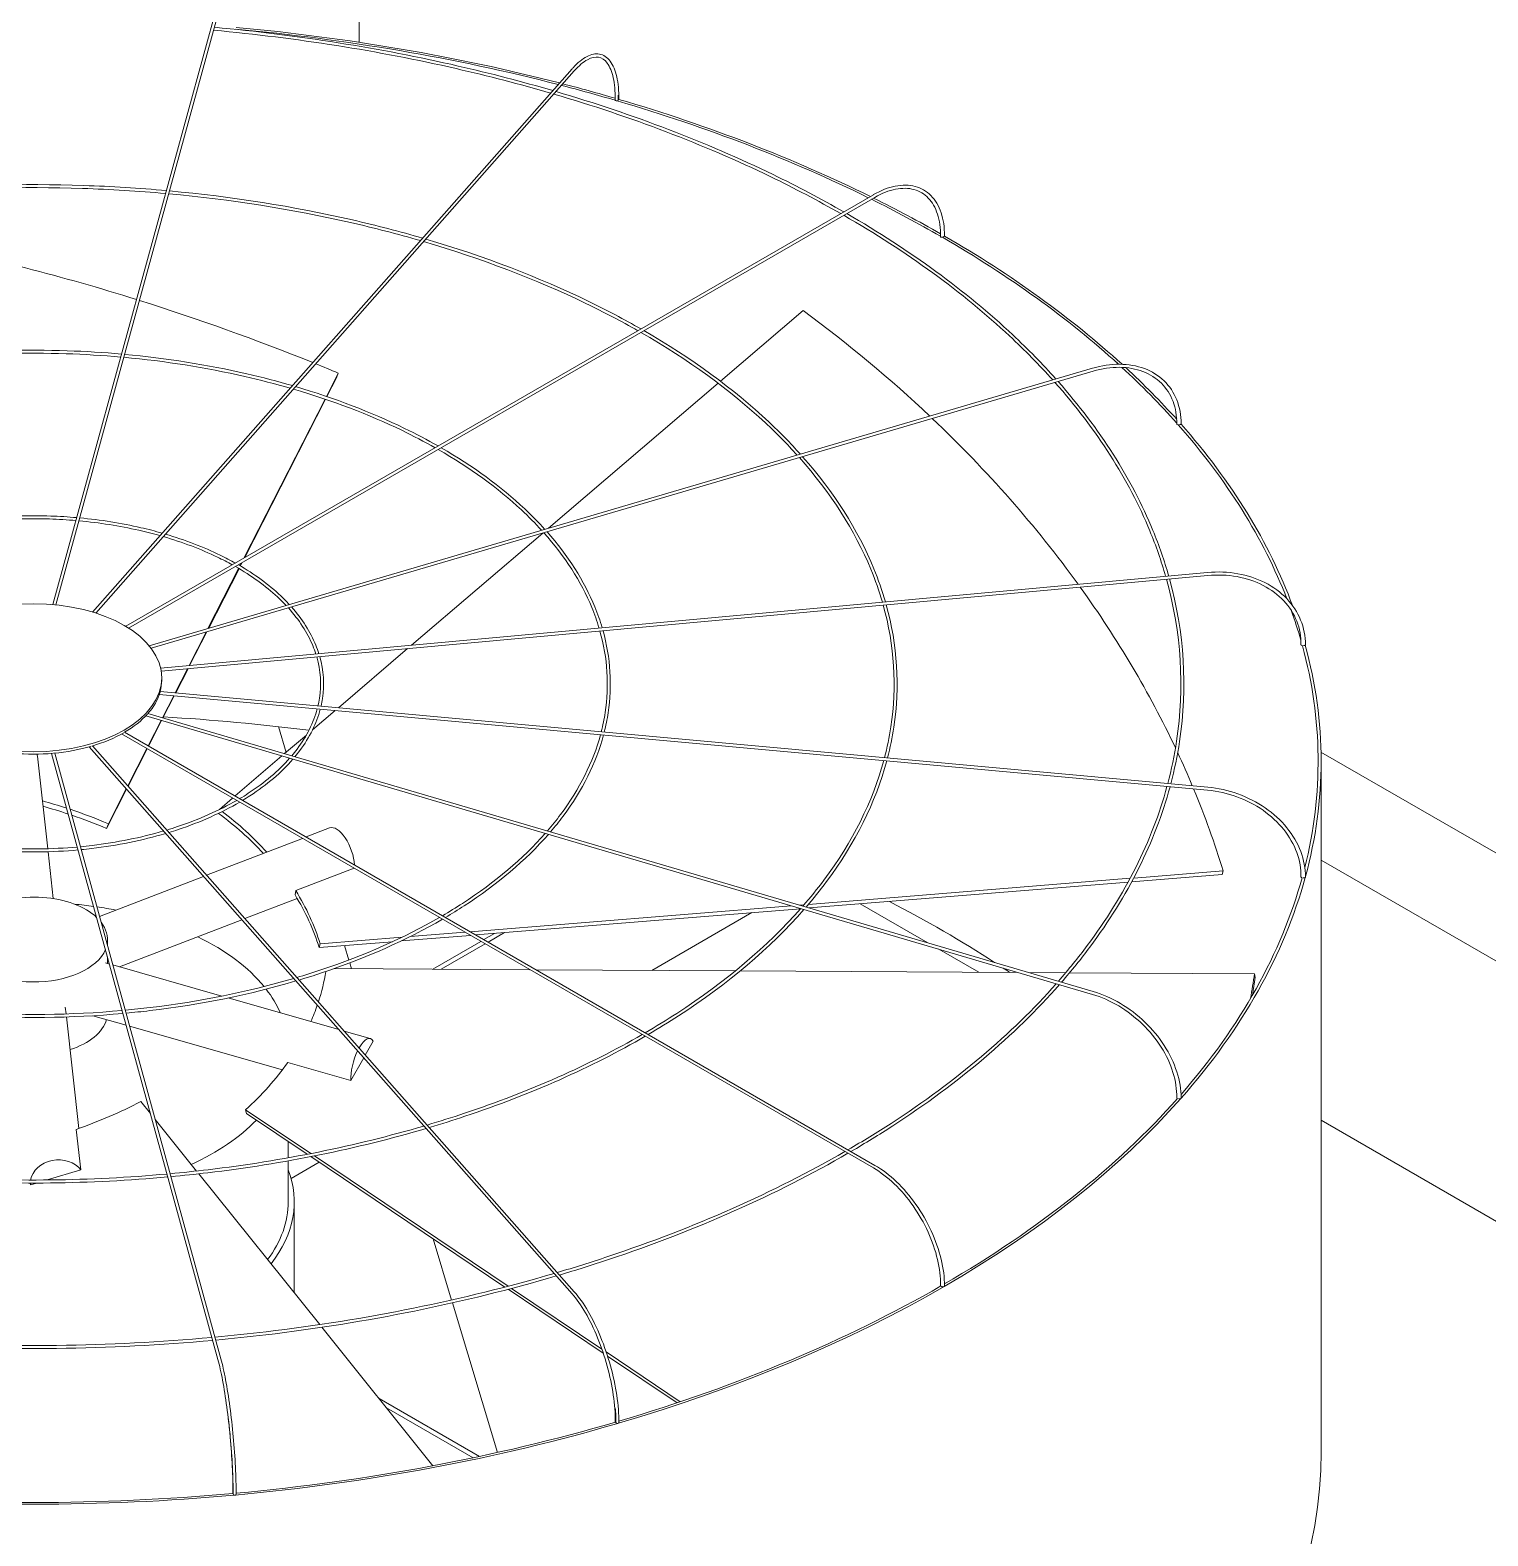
# Model space of a CAD drawing. Header units: millimetres. Extents: x -312439 to 477422, y -331570 to 212570.
# Drawn here: x 397586.8 to 397883.8, y 107644.1 to 107950.9 of the extents above; entities that cross this region are included whole.
import ezdxf

# ---------------------------------------------------------------- set-up
doc = ezdxf.new("R2010")
doc.units = ezdxf.units.MM

msp = doc.modelspace()

# ---------------------------------------------------------------- linework, layer by layer
at = {"color": 0, "linetype": 'Continuous', "lineweight": 0, "extrusion": (0, 0.816497, 0.57735)}
for p, q in [((397653.8, 108094.941), (397653.8, 107948.452)), ((397625.038, 107956.445), (397591.416, 107833.887)), ((397625.628, 107956.283), (397592.035, 107833.828)), ((397599.495, 107832.361), (397697.177, 107943.046)), ((397600.136, 107832.162), (397697.636, 107942.641)), ((397606.246, 107829.451), (397758.563, 107917.391)), ((397606.837, 107829.085), (397758.869, 107916.861)), ((397744.273, 107893.788), (397727.414, 107879.384)), ((397803.174, 107882.023), (397611.007, 107825.492)), ((397611.416, 107824.974), (397803.346, 107881.435)), ((397647.125, 107876.308), (397649.543, 107881.048)), ((397649.172, 107880.081), (397649.543, 107881.048)), ((397649.172, 107880.081), (397647.229, 107876.272)), ((397726.938, 107878.977), (397692.343, 107849.419)), ((397630.308, 107843.343), (397646.843, 107875.756)), ((397646.948, 107875.721), (397630.482, 107843.444)), ((397691.203, 107848.445), (397664.454, 107825.59)), ((397623.002, 107829.021), (397629.242, 107841.253)), ((397629.337, 107841.198), (397623.146, 107829.063)), ((397629.521, 107841.8), (397629.797, 107842.341)), ((397629.971, 107842.441), (397629.615, 107841.744)), ((397826.65, 107840.422), (397613.351, 107820.917)), ((397613.466, 107820.313), (397826.706, 107839.812)), ((397619.138, 107821.446), (397622.619, 107828.269)), ((397622.763, 107828.312), (397619.267, 107821.458)), ((397663.648, 107824.901), (397649.563, 107812.867)), ((397616.313, 107815.908), (397618.809, 107820.801)), ((397618.938, 107820.813), (397616.43, 107815.897)), ((397826.706, 107796.669), (397613.265, 107816.187)), ((397613.568, 107818.479), (397613.568, 107818.979)), ((397613.084, 107815.588), (397826.65, 107796.059)), ((397613.722, 107810.829), (397616.013, 107815.32)), ((397616.13, 107815.31), (397613.828, 107810.797)), ((397803.174, 107754.458), (397610.317, 107811.192)), ((397610.777, 107811.695), (397803.346, 107755.046)), ((397610.802, 107805.107), (397613.438, 107810.274)), ((397613.545, 107810.242), (397610.897, 107805.052)), ((397648.913, 107812.312), (397644.306, 107808.376)), ((397758.563, 107719.09), (397605.396, 107807.521)), ((397758.869, 107719.62), (397606.015, 107807.87)), ((397637.339, 107809.009), (397638.92, 107803.774)), ((397643.044, 107807.298), (397638.608, 107803.508)), ((397598.809, 107804.897), (397697.177, 107693.435)), ((397697.636, 107693.84), (397599.46, 107805.085)), ((397606.641, 107796.948), (397610.524, 107804.56)), ((397610.619, 107804.506), (397606.719, 107796.86)), ((397588.255, 107802.964), (397590.349, 107784.131)), ((397625.038, 107680.036), (397591.155, 107803.548)), ((397625.628, 107680.198), (397591.774, 107803.603)), ((397638.052, 107803.033), (397628.512, 107794.882)), ((397849.775, 107661.228), (397849.775, 107801.968)), ((397606.419, 107796.274), (397602.337, 107788.271)), ((397602.707, 107789.238), (397606.341, 107796.362)), ((397625.3, 107792.097), (397625.314, 107792.149)), ((397628.018, 107794.46), (397625.314, 107792.149)), ((397602.337, 107788.271), (397602.707, 107789.238)), ((397642.246, 107786.246), (397622.716, 107778.734)), ((397647.775, 107788.372), (397642.981, 107786.529)), ((397590.417, 107783.521), (397591.478, 107773.975)), ((397640.88, 107775.597), (397652.769, 107780.17)), ((397811.602, 107778.164), (397829.793, 107779.636)), ((397829.588, 107778.861), (397829.793, 107779.636)), ((397622.106, 107778.499), (397600.899, 107770.342)), ((397745.317, 107772.803), (397810.878, 107778.106)), ((397810.45, 107777.313), (397745.508, 107772.06)), ((397829.588, 107778.861), (397811.179, 107777.372)), ((397641.178, 107773.99), (397630.52, 107769.891)), ((397676.407, 107767.23), (397741.785, 107772.517)), ((397743.739, 107771.917), (397677.559, 107766.565)), ((397733.779, 107771.112), (397713.398, 107759.345)), ((397743.487, 107772.655), (397744.451, 107772.733)), ((397769.646, 107764.96), (397755.892, 107772.9)), ((397629.91, 107769.656), (397604.961, 107760.059)), ((397664.215, 107766.243), (397675.333, 107767.143)), ((397680.078, 107765.11), (397683.417, 107767.038)), ((397602.526, 107765.632), (397602.526, 107764.413)), ((397660.617, 107765.194), (397645.63, 107763.982)), ((397645.63, 107763.982), (397645.836, 107764.757)), ((397645.836, 107764.757), (397662.551, 107766.109)), ((397650.813, 107764.401), (397651.703, 107761.455)), ((397676.485, 107766.478), (397662.354, 107765.335)), ((397678.599, 107765.257), (397668.789, 107759.593)), ((397670.505, 107759.583), (397679.465, 107764.757)), ((397681.403, 107766.875), (397679.212, 107765.61)), ((397602.925, 107760.641), (397602.135, 107760.866)), ((397602.526, 107762.098), (397602.526, 107760.755)), ((397651.881, 107760.867), (397652.238, 107759.685)), ((397780.013, 107758.974), (397771.9, 107763.658)), ((397625.833, 107754.096), (397603.614, 107760.444)), ((397688.601, 107759.483), (397648.704, 107759.704)), ((397730.46, 107759.25), (397689.838, 107759.476)), ((397787.973, 107758.93), (397731.421, 107759.244)), ((397797.745, 107758.876), (397790.185, 107758.918)), ((397836.206, 107758.662), (397798.541, 107758.871)), ((397836.371, 107757.901), (397836.206, 107758.662)), ((397594.092, 107750.467), (397593.936, 107751.871)), ((397649.645, 107747.294), (397627.11, 107753.732)), ((397596.688, 107727.122), (397594.16, 107749.856)), ((397606.348, 107748.165), (397599.552, 107750.107)), ((397638.158, 107739.078), (397607.037, 107747.969)), ((397656.066, 107745.459), (397650.738, 107746.982)), ((397656.661, 107744.897), (397655.058, 107742.087)), ((397652.105, 107736.914), (397639.254, 107740.585)), ((397654.737, 107741.525), (397652.105, 107736.914)), ((397611.285, 107730.166), (397609.329, 107732.606)), ((397630.843, 107730.191), (397630.678, 107730.952)), ((397630.678, 107730.952), (397643.962, 107722.025)), ((397643.212, 107721.879), (397630.843, 107730.191)), ((397620.675, 107718.459), (397612.251, 107728.963)), ((397597.095, 107718.678), (397596.176, 107726.939)), ((397639.35, 107721.16), (397639.35, 107724.474)), ((397683.485, 107694.815), (397643.932, 107721.395)), ((397644.68, 107721.543), (397684.182, 107694.997)), ((397590.231, 107716.638), (397597.095, 107718.678)), ((397639.35, 107712.189), (397639.35, 107720.538)), ((397645.658, 107720.235), (397639.935, 107716.931)), ((397586.8, 107716.014), (397586.842, 107715.631)), ((397586.842, 107715.631), (397588.13, 107716.014)), ((397645.768, 107687.171), (397621.128, 107717.894)), ((397640.575, 107693.646), (397640.575, 107712.189)), ((397668.865, 107704.64), (397672.628, 107692.18)), ((397703.53, 107681.345), (397684.163, 107694.359)), ((397684.859, 107694.542), (397703.241, 107682.189)), ((397672.806, 107691.592), (397682.012, 107661.115)), ((397668.84, 107658.402), (397646.211, 107686.618)), ((397704.129, 107681.592), (397719.221, 107671.451)), ((397718.575, 107671.234), (397704.403, 107680.758)), ((397678.288, 107660.302), (397657.856, 107672.098)), ((397659.35, 107670.236), (397677.021, 107660.033))]:
    msp.add_line(p, q, dxfattribs=at)
at = {"color": 3, "linetype": 'Continuous', "lineweight": 0, "extrusion": (0, 0.816497, 0.57735)}
for p, q in [((398095.69, 107661.85), (397849.755, 107803.841)), ((397849.775, 107781.826), (398051.288, 107665.483)), ((397978.585, 107654.451), (397849.775, 107728.82))]:
    msp.add_line(p, q, dxfattribs=at)
at = {"color": 0, "linetype": 'Continuous', "lineweight": 0}
for centre, major_axis, ratio, start_param, end_param in [((397587.55, 107801.968), (-261.613, 0), 0.5773503, 4.2918428, 4.5551023), ((397587.55, 107801.968), (-262.225, 0), 0.5773503, 4.2917243, 4.5546375), ((397587.55, 107801.968), (-261.613, 0), 0.5773503, 4.242585, 4.2890574), ((397587.55, 107801.968), (-262.225, 0), 0.5773503, 4.2438111, 4.2889455), ((397706.281, 107936.689), (0.306, -0.003), 0.5659728, 3.1415927, 4.2460434), ((397706.281, 107936.689), (0.306, -0.003), 0.5659728, 4.2460434, 5.8168397), ((397587.55, 107801.968), (-261.613, 0), 0.5773503, 4.0051997, 4.2408431), ((397706.42, 107936.846), (0.306, 0), 0.5773503, 5.290332, 6.2831853), ((397587.55, 107801.968), (-262.225, 0), 0.5773503, 4.0050166, 4.2406095), ((397587.55, 107801.968), (-261.613, 0), 0.5773503, 3.9286416, 4.0018792), ((397587.55, 107801.968), (-262.225, 0), 0.5773503, 3.9309746, 4.001704), ((397772.538, 107908.896), (0.306, -0.004), 0.5683066, 3.1415927, 3.9346429), ((397772.538, 107908.896), (0.306, -0.004), 0.5683066, 3.9346429, 5.5054392), ((397587.55, 107801.968), (-261.613, 0), 0.5773503, 3.7066773, 3.9265771), ((397772.755, 107909.021), (-0.306, 0), 0.5773503, 1.8326303, 3.1415927), ((397587.55, 107801.968), (-262.225, 0), 0.5773503, 3.705131, 3.9265633), ((397587.92, 107760.251), (-236.033, 90.421), 0.5343599, 4.8289255, 5.0170065), ((397587.92, 107760.251), (-236.033, 90.421), 0.5343599, 4.6778989, 4.8264893), ((397587.756, 107760.059), (244.29, -64.884), 0.7560981, 0.9482496, 1.0897919), ((397587.92, 107760.251), (-236.033, 90.421), 0.5343599, 4.655659, 4.6753292), ((397587.55, 107801.968), (-261.613, 0), 0.5773503, 3.6151503, 3.7017035), ((397587.55, 107801.968), (-262.225, 0), 0.5773503, 3.6198551, 3.6998544), ((397587.756, 107760.059), (244.29, -64.884), 0.7560981, 0.7473423, 0.9452164), ((397820.677, 107870.642), (-0.306, 0.005), 0.5715189, 0, 0.4809344), ((397820.677, 107870.642), (-0.306, 0.005), 0.5715189, 0.4809344, 2.0517307), ((397587.55, 107801.968), (-261.613, 0), 0.5773503, 3.3623861, 3.6122993), ((397820.95, 107870.722), (-0.306, 0), 0.5773503, 1.5184711, 3.1415927), ((397587.55, 107801.968), (-262.225, 0), 0.5773503, 3.3525846, 3.6125039), ((397587.756, 107760.059), (244.29, -64.884), 0.7560981, 0.5676523, 0.7441319), ((397587.55, 107801.968), (-261.613, 0), 0.5773503, 3.3053341, 3.3466211), ((397845.985, 107825.672), (-0.306, 0.006), 0.5752952, 0, 0.1678974), ((397845.985, 107825.672), (-0.306, 0.006), 0.5752952, 0.1678974, 1.7386937), ((397587.55, 107801.968), (-261.613, 0), 0.5773503, 2.9976529, 3.2980059), ((397846.287, 107825.7), (-0.306, 0), 0.5773503, 1.2043118, 3.1415927), ((397587.55, 107801.968), (-262.225, 0), 0.5773503, 2.9856485, 3.2984345), ((397587.442, 107818.479), (-26.126, 0), 0.5773503, 2.9880814, 3.1415927), ((397587.442, 107818.479), (-26.126, 0), 0.5773503, 2.6739221, 2.9809447), ((397587.442, 107818.479), (-26.126, 0), 0.5773503, 2.3597628, 2.6667854), ((397587.55, 107660.728), (-261.613, 0), 0.5773503, 4.4965959, 4.611374), ((397587.442, 107818.479), (-26.126, 0), 0.5773503, 2.0456036, 2.3526262), ((397587.442, 107818.479), (-26.126, 0), 0.5773503, 1.7314443, 2.0384669), ((397587.442, 107818.479), (-26.126, 0), 0.5773503, 1.417285, 1.7243076), ((397582.761, 107802.354), (-5.494, -0.611), 0.8148193, 3.1415927, 3.239858), ((397587.756, 107760.059), (244.29, -64.884), 0.7560981, 0.5274276, 0.562586), ((397587.756, 107760.059), (244.29, -64.884), 0.7560981, 0.4379774, 0.5241031), ((397587.92, 107760.251), (56.639, -21.698), 0.5343599, 1.6636456, 1.7494756), ((397587.55, 107759.284), (-56.639, 21.698), 0.5343599, 4.7930664, 4.8825345), ((397587.92, 107760.251), (56.639, -21.698), 0.5343599, 1.5140664, 1.6514841), ((397587.756, 107760.059), (58.621, -15.57), 0.7560981, 1.0889957, 1.0897919), ((397587.756, 107760.059), (58.621, -15.57), 0.7560981, 0.8588781, 1.0770864), ((397587.55, 107759.284), (-56.639, 21.698), 0.5343599, 4.655659, 4.78086), ((397587.55, 107759.284), (58.621, -15.57), 0.7560981, 0.8715668, 1.0888975), ((397649.759, 107783.213), (-1.984, 5.159), 0.4527097, 4.0715694, 6.2831853), ((397587.55, 107801.968), (-261.613, 0), 0.5773503, 2.6753447, 2.9836943), ((397587.55, 107801.968), (-262.225, 0), 0.5773503, 2.6707914, 2.9843582), ((397845.985, 107778.388), (-0.306, 0.006), 0.5792658, 0, 1.4246091), ((397846.287, 107778.361), (-0.306, 0), 0.5773503, 0.8901525, 3.1415927), ((397587.55, 107765.632), (-14.976, 0), 0.5773503, 3.6916997, 5.4977871), ((397587.55, 107759.284), (58.621, -15.57), 0.7560981, 0.4379774, 0.6726233), ((397587.756, 107760.059), (58.621, -15.57), 0.7560981, 0.4379774, 0.6748983), ((397587.55, 107660.728), (-261.613, 0), 0.5773503, 3.867145, 3.9833748), ((397587.55, 107743.32), (-51.8, 0), 0.5773503, 4.4755897, 4.5522282), ((397587.55, 107743.32), (-51.8, 0), 0.5773503, 4.3841689, 4.46244), ((397587.55, 107765.632), (-14.976, 0), 0.5773503, 3.0357663, 3.5615783), ((397587.55, 107765.632), (-14.976, 0), 0.5773503, 0.1968015, 2.9056449), ((397587.55, 107743.32), (-51.8, 0), 0.5773503, 3.5810046, 4.0125195), ((397587.385, 107760.045), (59.282, 12.821), 0.7719474, 5.8595474, 5.99043), ((397587.55, 107660.728), (-261.613, 0), 0.5773503, 3.8494737, 3.8569689), ((397587.385, 107760.045), (247.048, 53.431), 0.7719474, 5.9775334, 6.0030301), ((397587.55, 107759.284), (247.048, 53.431), 0.7719474, 5.9850347, 6.0030301), ((397587.55, 107743.32), (-51.8, 0), 0.5773503, 3.3906549, 3.5616615), ((397587.385, 107760.045), (59.282, 12.821), 0.7719474, 5.7736505, 5.8452628), ((397587.55, 107750.724), (-14.976, 0), 0.5773503, 2.0838772, 2.9778132), ((397654.548, 107740.144), (1.518, 5.315), 0.3621096, 5.9116388, 7.2697762), ((397654.548, 107740.144), (1.518, 5.315), 0.3621096, 1.1204156, 2.3231422), ((397587.385, 107760.045), (59.282, 12.821), 0.7719474, 5.3512156, 5.5881365), ((397587.55, 107801.968), (-261.613, 0), 0.5773503, 2.358999, 2.669365), ((397820.677, 107733.418), (-0.306, 0.005), 0.5830421, 0, 1.1094484), ((397820.95, 107733.338), (-0.306, 0), 0.5773503, 0.5759933, 3.1415927), ((397587.179, 107760.224), (-56.425, -22.248), 0.5660586, 1.5074553, 1.7443762), ((397587.55, 107801.968), (-262.225, 0), 0.5773503, 2.0421116, 2.6702774), ((397587.55, 107743.32), (-51.8, 0), 0.5773503, 2.2375498, 2.6358707), ((397592.339, 107716.215), (5.494, 0.611), 0.8148193, 0.440938, 2.9148909), ((397587.55, 107712.189), (-53.025, 0), 0.5773503, 2.7158894, 3.3569527), ((397592.339, 107716.215), (5.494, 0.611), 0.8148193, 3.0505707, 3.1356266), ((397587.55, 107712.189), (-51.8, 0), 0.5773503, 2.7364581, 3.1415927), ((397587.55, 107801.968), (-261.613, 0), 0.5773503, 2.0437737, 2.355024), ((397772.538, 107695.165), (-0.306, 0.004), 0.5862544, 0, 0.7932918), ((397772.755, 107695.04), (-0.306, 0), 0.5773503, 0.261834, 3.1415927), ((397587.55, 107801.968), (-262.225, 0), 0.5773503, 1.7280308, 2.0415976), ((397587.55, 107801.968), (-261.613, 0), 0.5773503, 1.7289191, 2.0406845), ((397706.281, 107667.372), (-0.306, 0.003), 0.5885883, 0, 0.4763277), ((397706.42, 107667.214), (-0.306, 0), 0.5773503, 0, 3.1415927), ((397587.55, 107661.228), (-262.225, 0), 0.5773503, 0, 2.3561945), ((397587.55, 107661.228), (-262.225, 0), 0.5773503, 2.3561945, 3.1415927), ((397587.55, 107801.968), (-262.225, 0), 0.5773503, 1.4139544, 1.727034), ((397587.55, 107801.968), (-261.613, 0), 0.5773503, 1.41439, 1.726367), ((397628.391, 107652.76), (-0.306, 0.001), 0.5898153, 0, 0.1588369), ((397628.439, 107652.586), (-0.306, 0), 0.5773503, 0, 3.1415927)]:
    msp.add_ellipse(centre, major_axis=major_axis, ratio=ratio, start_param=start_param, end_param=end_param, dxfattribs=at)
msp.add_ellipse((397587.442, 107818.979), major_axis=(-26.126, 0), ratio=0.5773503, dxfattribs=at)
for points, knots in [([(397693.261, 107938.609), (397686.974, 107940.447), (397680.542, 107942.121), (397658.003, 107947.295), (397641.31, 107949.944), (397624.318, 107951.508)], [5.02911205, 5.02911205, 5.02911205, 5.02911205, 5.11935362, 5.11935362, 5.33970837, 5.33970837, 5.33970837, 5.33970837]), ([(397692.814, 107938.102), (397686.536, 107939.931), (397680.115, 107941.596), (397657.665, 107946.73), (397641.058, 107949.357), (397624.154, 107950.908)], [5.03043397, 5.03043397, 5.03043397, 5.03043397, 5.12064091, 5.12064091, 5.34017784, 5.34017784, 5.34017784, 5.34017784]), ([(397706.726, 107936.846), (397706.726, 107938.562), (397706.576, 107940.11), (397705.979, 107942.736), (397705.534, 107943.814), (397704.354, 107945.399), (397703.605, 107945.905), (397701.964, 107946.19), (397701.105, 107946.016), (397699.292, 107945.096), (397698.327, 107944.31), (397697.303, 107943.187), (397697.24, 107943.117), (397697.177, 107943.046)], [4.712389, 4.712389, 4.712389, 4.712389, 5.0265482, 5.0265482, 5.3407075, 5.3407075, 5.6548668, 5.6548668, 5.9484515, 5.9484515, 6.2626108, 6.2626108, 6.2831853, 6.2831853, 6.2831853, 6.2831853]), ([(397697.636, 107942.641), (397698.55, 107943.677), (397699.458, 107944.442), (397701.141, 107945.364), (397701.907, 107945.521), (397703.249, 107945.286), (397703.846, 107944.892), (397704.873, 107943.493), (397705.289, 107942.488), (397705.842, 107939.985), (397705.981, 107938.494), (397705.975, 107936.787), (397705.975, 107936.739), (397705.975, 107936.691)], [0, 0, 0, 0, 0.3146448, 0.3146448, 0.6289116, 0.6289116, 0.9461796, 0.9461796, 1.2634477, 1.2634477, 1.5772832, 1.5772832, 1.5863402, 1.5863402, 1.5863402, 1.5863402]), ([(397751.914, 107913.552), (397747.312, 107916.181), (397742.519, 107918.7), (397724.021, 107927.639), (397709.198, 107933.292), (397693.463, 107937.912)], [4.71777189, 4.71777189, 4.71777189, 4.71777189, 4.80086127, 4.80086127, 5.02732174, 5.02732174, 5.02732174, 5.02732174]), ([(397752.528, 107913.907), (397747.914, 107916.552), (397743.109, 107919.086), (397724.56, 107928.082), (397709.693, 107933.77), (397693.91, 107938.419)], [4.71590946, 4.71590946, 4.71590946, 4.71590946, 4.79913358, 4.79913358, 5.02600568, 5.02600568, 5.02600568, 5.02600568]), ([(397706.578, 107937.701), (397706.583, 107937.496), (397706.587, 107937.29), (397706.588, 107936.95), (397706.588, 107936.82), (397706.587, 107936.688)], [7.805980691, 7.805980691, 7.805980691, 7.805980691, 7.845140151, 7.845140151, 7.869416781, 7.869416781, 7.869416781, 7.869416781]), ([(397614.556, 107918.237), (397608.972, 107918.74), (397603.347, 107919.087), (397585.229, 107919.699), (397572.675, 107919.349), (397560.327, 107918.237)], [5.34296141, 5.34296141, 5.34296141, 5.34296141, 5.43938168, 5.43938168, 5.65261288, 5.65261288, 5.65261288, 5.65261288]), ([(397614.391, 107917.636), (397608.784, 107918.14), (397603.135, 107918.486), (397585.126, 107919.081), (397572.708, 107918.733), (397560.492, 107917.636)], [5.34359392, 5.34359392, 5.34359392, 5.34359392, 5.44060854, 5.44060854, 5.65198037, 5.65198037, 5.65198037, 5.65198037]), ([(397666.281, 107908.037), (397661.627, 107909.388), (397656.869, 107910.62), (397640.108, 107914.45), (397627.671, 107916.417), (397615.011, 107917.58)], [5.03177949, 5.03177949, 5.03177949, 5.03177949, 5.12085286, 5.12085286, 5.34001919, 5.34001919, 5.34001919, 5.34001919]), ([(397666.728, 107908.544), (397662.065, 107909.904), (397657.297, 107911.144), (397640.446, 107915.015), (397627.923, 107917.004), (397615.176, 107918.18)], [5.03001504, 5.03001504, 5.03001504, 5.03001504, 5.11913743, 5.11913743, 5.33939405, 5.33939405, 5.33939405, 5.33939405]), ([(397773.061, 107909.021), (397773.061, 107910.746), (397772.825, 107912.341), (397771.891, 107915.12), (397771.193, 107916.304), (397769.394, 107918.124), (397768.295, 107918.76), (397765.828, 107919.412), (397764.461, 107919.429), (397761.596, 107918.86), (397760.097, 107918.272), (397758.589, 107917.406), (397758.576, 107917.399), (397758.563, 107917.391)], [3.1415927, 3.1415927, 3.1415927, 3.1415927, 3.4557519, 3.4557519, 3.7699112, 3.7699112, 4.0826965, 4.0826965, 4.3954482, 4.3954482, 4.7096075, 4.7096075, 4.712389, 4.712389, 4.712389, 4.712389]), ([(397758.869, 107916.861), (397760.307, 107917.691), (397761.738, 107918.251), (397764.438, 107918.786), (397765.705, 107918.761), (397767.956, 107918.148), (397768.942, 107917.56), (397770.565, 107915.867), (397771.201, 107914.758), (397772.046, 107912.111), (397772.254, 107910.573), (397772.232, 107908.9)], [1.5707963, 1.5707963, 1.5707963, 1.5707963, 1.8880644, 1.8880644, 2.2053324, 2.2053324, 2.5226004, 2.5226004, 2.8398685, 2.8398685, 3.1571365, 3.1571365, 3.1571365, 3.1571365]), ([(397795.106, 107879.649), (397792.369, 107882.702), (397789.43, 107885.695), (397776.749, 107897.53), (397765.391, 107905.799), (397752.529, 107913.2)], [4.40451603, 4.40451603, 4.40451603, 4.40451603, 4.48100319, 4.48100319, 4.71406654, 4.71406654, 4.71406654, 4.71406654]), ([(397795.756, 107879.841), (397793.024, 107882.903), (397790.09, 107885.904), (397777.4, 107897.8), (397766.024, 107906.113), (397753.141, 107913.554)], [4.40270972, 4.40270972, 4.40270972, 4.40270972, 4.47899466, 4.47899466, 4.71221436, 4.71221436, 4.71221436, 4.71221436]), ([(397711.204, 107890.049), (397707.8, 107891.995), (397704.258, 107893.862), (397690.398, 107900.587), (397679.232, 107904.861), (397667.377, 107908.354)], [4.71715813, 4.71715813, 4.71715813, 4.71715813, 4.79884427, 4.79884427, 5.02587671, 5.02587671, 5.02587671, 5.02587671]), ([(397710.59, 107889.694), (397707.198, 107891.624), (397703.668, 107893.475), (397689.86, 107900.144), (397678.737, 107904.383), (397666.93, 107907.847)], [4.7196458, 4.7196458, 4.7196458, 4.7196458, 4.80114658, 4.80114658, 5.02763075, 5.02763075, 5.02763075, 5.02763075]), ([(397743.039, 107864.332), (397741.028, 107866.563), (397738.873, 107868.751), (397729.407, 107877.58), (397720.872, 107883.787), (397711.205, 107889.342)], [4.40671458, 4.40671458, 4.40671458, 4.40671458, 4.48133637, 4.48133637, 4.71470569, 4.71470569, 4.71470569, 4.71470569]), ([(397743.69, 107864.524), (397741.683, 107866.764), (397739.533, 107868.96), (397730.058, 107877.849), (397721.505, 107884.101), (397711.818, 107889.696)], [4.40429576, 4.40429576, 4.40429576, 4.40429576, 4.47865981, 4.47865981, 4.7122362, 4.7122362, 4.7122362, 4.7122362]), ([(397605.416, 107884.92), (397601.743, 107885.248), (397598.042, 107885.476), (397586.032, 107885.884), (397577.682, 107885.654), (397569.467, 107884.92)], [5.34408303, 5.34408303, 5.34408303, 5.34408303, 5.43906993, 5.43906993, 5.65149126, 5.65149126, 5.65149126, 5.65149126]), ([(397605.251, 107884.319), (397601.554, 107884.648), (397597.83, 107884.874), (397585.93, 107885.265), (397577.715, 107885.038), (397569.632, 107884.319)], [5.34503474, 5.34503474, 5.34503474, 5.34503474, 5.44090812, 5.44090812, 5.65053954, 5.65053954, 5.65053954, 5.65053954]), ([(397639.755, 107877.981), (397636.724, 107878.855), (397633.627, 107879.654), (397622.553, 107882.182), (397614.286, 107883.489), (397605.871, 107884.263)], [5.03439168, 5.03439168, 5.03439168, 5.03439168, 5.12127422, 5.12127422, 5.3396756, 5.3396756, 5.3396756, 5.3396756]), ([(397640.204, 107878.489), (397637.162, 107879.372), (397634.054, 107880.179), (397622.89, 107882.746), (397614.538, 107884.076), (397606.036, 107884.863)], [5.03173968, 5.03173968, 5.03173968, 5.03173968, 5.11870396, 5.11870396, 5.33874043, 5.33874043, 5.33874043, 5.33874043]), ([(397821.256, 107870.722), (397821.256, 107872.455), (397820.956, 107874.105), (397819.781, 107877.074), (397818.904, 107878.393), (397816.664, 107880.56), (397815.3, 107881.408), (397812.229, 107882.549), (397810.522, 107882.843), (397806.933, 107882.856), (397805.052, 107882.575), (397803.174, 107882.023)], [4.712389, 4.712389, 4.712389, 4.712389, 5.0265482, 5.0265482, 5.3407075, 5.3407075, 5.6548668, 5.6548668, 5.969026, 5.969026, 6.2831853, 6.2831853, 6.2831853, 6.2831853]), ([(397803.346, 107881.435), (397805.162, 107881.969), (397806.975, 107882.236), (397810.409, 107882.213), (397812.031, 107881.923), (397814.923, 107880.823), (397816.194, 107880.013), (397818.269, 107877.955), (397819.073, 107876.706), (397820.138, 107873.883), (397820.399, 107872.309), (397820.371, 107870.647)], [0, 0, 0, 0, 0.317268, 0.317268, 0.6345361, 0.6345361, 0.9518041, 0.9518041, 1.2690722, 1.2690722, 1.5863402, 1.5863402, 1.5863402, 1.5863402]), ([(397669.275, 107865.841), (397667.09, 107867.075), (397664.821, 107868.26), (397655.701, 107872.66), (397648.281, 107875.484), (397640.405, 107877.792)], [4.72327264, 4.72327264, 4.72327264, 4.72327264, 4.80171455, 4.80171455, 5.02817129, 5.02817129, 5.02817129, 5.02817129]), ([(397669.89, 107866.196), (397667.693, 107867.446), (397665.411, 107868.647), (397656.24, 107873.103), (397648.777, 107875.962), (397640.853, 107878.299)], [4.71952861, 4.71952861, 4.71952861, 4.71952861, 4.7982649, 4.7982649, 5.02554265, 5.02554265, 5.02554265, 5.02554265]), ([(397818.107, 107839.641), (397817.22, 107842.749), (397816.143, 107845.84), (397810.565, 107859.377), (397804.064, 107869.553), (397795.557, 107879.144)], [4.09036759, 4.09036759, 4.09036759, 4.09036759, 4.16055829, 4.16055829, 4.40029723, 4.40029723, 4.40029723, 4.40029723]), ([(397818.728, 107839.698), (397817.842, 107842.817), (397816.767, 107845.917), (397811.195, 107859.507), (397804.699, 107869.718), (397796.206, 107879.334)], [4.08953528, 4.08953528, 4.08953528, 4.08953528, 4.15944113, 4.15944113, 4.39851052, 4.39851052, 4.39851052, 4.39851052]), ([(397690.978, 107849.018), (397689.692, 107850.43), (397688.32, 107851.816), (397682.067, 107857.638), (397676.358, 107861.782), (397669.892, 107865.49)], [4.41096312, 4.41096312, 4.41096312, 4.41096312, 4.4820009, 4.4820009, 4.71586354, 4.71586354, 4.71586354, 4.71586354]), ([(397691.631, 107849.21), (397690.349, 107850.63), (397688.98, 107852.024), (397682.718, 107857.908), (397676.992, 107862.097), (397670.505, 107865.844)], [4.40730528, 4.40730528, 4.40730528, 4.40730528, 4.47799052, 4.47799052, 4.71216027, 4.71216027, 4.71216027, 4.71216027]), ([(397760.396, 107834.364), (397759.742, 107836.625), (397758.953, 107838.874), (397754.788, 107848.974), (397749.895, 107856.621), (397743.491, 107863.827)], [4.09258463, 4.09258463, 4.09258463, 4.09258463, 4.16074385, 4.16074385, 4.40108815, 4.40108815, 4.40108815, 4.40108815]), ([(397761.017, 107834.42), (397760.364, 107836.692), (397759.578, 107838.951), (397755.418, 107849.104), (397750.531, 107856.785), (397744.14, 107864.018)], [4.09145544, 4.09145544, 4.09145544, 4.09145544, 4.15925512, 4.15925512, 4.39870409, 4.39870409, 4.39870409, 4.39870409]), ([(397596.276, 107851.602), (397594.513, 107851.757), (397592.738, 107851.865), (397586.837, 107852.068), (397582.689, 107851.96), (397578.607, 107851.602)], [5.34742678, 5.34742678, 5.34742678, 5.34742678, 5.43812478, 5.43812478, 5.64814751, 5.64814751, 5.64814751, 5.64814751]), ([(397596.111, 107851.002), (397594.325, 107851.156), (397592.526, 107851.263), (397586.734, 107851.45), (397582.722, 107851.343), (397578.772, 107851.002)], [5.34934775, 5.34934775, 5.34934775, 5.34934775, 5.44178794, 5.44178794, 5.64622654, 5.64622654, 5.64622654, 5.64622654]), ([(397613.229, 107847.923), (397611.821, 107848.322), (397610.385, 107848.687), (397604.998, 107849.913), (397600.901, 107850.56), (397596.731, 107850.947)], [5.04221465, 5.04221465, 5.04221465, 5.04221465, 5.12251796, 5.12251796, 5.33864709, 5.33864709, 5.33864709, 5.33864709]), ([(397613.678, 107848.432), (397612.259, 107848.839), (397610.813, 107849.213), (397605.335, 107850.477), (397601.154, 107851.147), (397596.896, 107851.546)], [5.03687901, 5.03687901, 5.03687901, 5.03687901, 5.11739529, 5.11739529, 5.33679188, 5.33679188, 5.33679188, 5.33679188]), ([(397627.957, 107841.986), (397626.982, 107842.525), (397625.974, 107843.044), (397621.543, 107845.175), (397617.826, 107846.585), (397613.881, 107847.736)], [4.73414686, 4.73414686, 4.73414686, 4.73414686, 4.80339703, 4.80339703, 5.02979007, 5.02979007, 5.02979007, 5.02979007]), ([(397628.575, 107842.343), (397627.587, 107842.897), (397626.565, 107843.432), (397622.081, 107845.618), (397618.321, 107847.063), (397614.328, 107848.243)], [4.72658474, 4.72658474, 4.72658474, 4.72658474, 4.79652126, 4.79652126, 5.0245472, 5.0245472, 5.0245472, 5.0245472]), ([(397702.687, 107829.086), (397702.265, 107830.505), (397701.765, 107831.916), (397699.013, 107838.578), (397695.731, 107843.693), (397691.433, 107848.513)], [4.09685918, 4.09685918, 4.09685918, 4.09685918, 4.16111414, 4.16111414, 4.40251946, 4.40251946, 4.40251946, 4.40251946]), ([(397703.309, 107829.143), (397702.889, 107830.572), (397702.39, 107831.993), (397699.643, 107838.709), (397696.367, 107843.858), (397692.082, 107848.704)], [4.09510983, 4.09510983, 4.09510983, 4.09510983, 4.15888353, 4.15888353, 4.39893942, 4.39893942, 4.39893942, 4.39893942]), ([(397638.912, 107833.701), (397638.354, 107834.295), (397637.765, 107834.88), (397634.727, 107837.696), (397631.845, 107839.777), (397628.578, 107841.637)], [4.42373247, 4.42373247, 4.42373247, 4.42373247, 4.48397953, 4.48397953, 4.71933502, 4.71933502, 4.71933502, 4.71933502]), ([(397639.569, 107833.894), (397639.014, 107834.496), (397638.427, 107835.089), (397635.378, 107837.966), (397632.478, 107840.092), (397629.192, 107841.991)], [4.41624247, 4.41624247, 4.41624247, 4.41624247, 4.47598634, 4.47598634, 4.71193426, 4.71193426, 4.71193426, 4.71193426]), ([(397818.539, 107797.416), (397819.295, 107800.272), (397819.891, 107803.141), (397821.992, 107817.019), (397821.303, 107828.136), (397818.276, 107839.041)], [3.77541609, 3.77541609, 3.77541609, 3.77541609, 3.83978539, 3.83978539, 4.08585643, 4.08585643, 4.08585643, 4.08585643]), ([(397819.158, 107797.359), (397819.911, 107800.222), (397820.506, 107803.099), (397822.603, 107817.015), (397821.914, 107828.166), (397818.896, 107839.098)], [3.77616248, 3.77616248, 3.77616248, 3.77616248, 3.84020832, 3.84020832, 4.08505688, 4.08505688, 4.08505688, 4.08505688]), ([(397846.593, 107825.7), (397846.593, 107827.436), (397846.26, 107829.144), (397844.962, 107832.33), (397843.996, 107833.808), (397841.531, 107836.387), (397840.033, 107837.488), (397836.653, 107839.208), (397834.772, 107839.828), (397830.81, 107840.53), (397828.73, 107840.612), (397826.65, 107840.422)], [4.712389, 4.712389, 4.712389, 4.712389, 5.0265482, 5.0265482, 5.3407075, 5.3407075, 5.6548668, 5.6548668, 5.969026, 5.969026, 6.2831853, 6.2831853, 6.2831853, 6.2831853]), ([(397826.706, 107839.812), (397828.722, 107839.996), (397830.736, 107839.914), (397834.56, 107839.226), (397836.368, 107838.62), (397839.6, 107836.949), (397841.021, 107835.885), (397843.34, 107833.406), (397844.237, 107831.992), (397845.422, 107828.954), (397845.71, 107827.33), (397845.679, 107825.678)], [6.2831853, 6.2831853, 6.2831853, 6.2831853, 6.6004533, 6.6004533, 6.9177214, 6.9177214, 7.2349894, 7.2349894, 7.5522575, 7.5522575, 7.8695255, 7.8695255, 7.8695255, 7.8695255]), ([(397644.971, 107823.809), (397644.787, 107824.384), (397644.576, 107824.957), (397643.237, 107828.182), (397641.567, 107830.766), (397639.374, 107833.199)], [4.10975269, 4.10975269, 4.10975269, 4.10975269, 4.16221832, 4.16221832, 4.40682155, 4.40682155, 4.40682155, 4.40682155]), ([(397645.595, 107823.866), (397645.412, 107824.451), (397645.202, 107825.034), (397643.868, 107828.313), (397642.203, 107830.93), (397640.025, 107833.39)], [4.10592526, 4.10592526, 4.10592526, 4.10592526, 4.15777238, 4.15777238, 4.39963811, 4.39963811, 4.39963811, 4.39963811]), ([(397760.834, 107802.692), (397761.376, 107804.766), (397761.805, 107806.849), (397763.375, 107817.208), (397762.852, 107825.565), (397760.567, 107833.764)], [3.77736844, 3.77736844, 3.77736844, 3.77736844, 3.83971259, 3.83971259, 4.08656564, 4.08656564, 4.08656564, 4.08656564]), ([(397761.453, 107802.636), (397761.992, 107804.717), (397762.42, 107806.807), (397763.986, 107817.204), (397763.464, 107825.595), (397761.187, 107833.821)], [3.77834287, 3.77834287, 3.77834287, 3.77834287, 3.84027623, 3.84027623, 4.08549455, 4.08549455, 4.08549455, 4.08549455]), ([(397703.126, 107807.969), (397703.455, 107809.265), (397703.719, 107810.565), (397704.758, 107817.405), (397704.402, 107822.999), (397702.86, 107828.487)], [3.78111281, 3.78111281, 3.78111281, 3.78111281, 3.83956511, 3.83956511, 4.08781837, 4.08781837, 4.08781837, 4.08781837]), ([(397703.743, 107807.913), (397704.071, 107809.215), (397704.334, 107810.523), (397705.368, 107817.401), (397705.014, 107823.029), (397703.48, 107828.544)], [3.78251471, 3.78251471, 3.78251471, 3.78251471, 3.8404098, 3.8404098, 4.0861992, 4.0861992, 4.0861992, 4.0861992]), ([(397645.412, 107813.247), (397645.533, 107813.763), (397645.633, 107814.28), (397646.14, 107817.601), (397645.952, 107820.432), (397645.153, 107823.21)], [3.79241111, 3.79241111, 3.79241111, 3.79241111, 3.83910744, 3.83910744, 4.09159713, 4.09159713, 4.09159713, 4.09159713]), ([(397646.028, 107813.191), (397646.148, 107813.714), (397646.248, 107814.238), (397646.75, 107817.597), (397646.564, 107820.463), (397645.773, 107823.267)], [3.79485754, 3.79485754, 3.79485754, 3.79485754, 3.8407928, 3.8407928, 4.08828416, 4.08828416, 4.08828416, 4.08828416]), ([(397640.08, 107803.075), (397640.461, 107803.527), (397640.824, 107803.983), (397643.134, 107807.069), (397644.511, 107809.832), (397645.261, 107812.646)], [3.47410339, 3.47410339, 3.47410339, 3.47410339, 3.51894345, 3.51894345, 3.77424927, 3.77424927, 3.77424927, 3.77424927]), ([(397640.721, 107802.886), (397641.064, 107803.301), (397641.393, 107803.719), (397643.712, 107806.833), (397645.12, 107809.68), (397645.88, 107812.589)], [3.48078418, 3.48078418, 3.48078418, 3.48078418, 3.52099532, 3.52099532, 3.77722211, 3.77722211, 3.77722211, 3.77722211]), ([(397692.142, 107787.759), (397693.088, 107788.856), (397693.982, 107789.967), (397698.714, 107796.296), (397701.456, 107801.78), (397702.968, 107807.369)], [3.46491265, 3.46491265, 3.46491265, 3.46491265, 3.51947788, 3.51947788, 3.77207122, 3.77207122, 3.77207122, 3.77207122]), ([(397692.786, 107787.57), (397693.693, 107788.63), (397694.551, 107789.703), (397699.292, 107796.061), (397702.065, 107801.628), (397703.587, 107807.312)], [3.46836695, 3.46836695, 3.46836695, 3.46836695, 3.52050672, 3.52050672, 3.77360482, 3.77360482, 3.77360482, 3.77360482]), ([(397629.456, 107794.337), (397630.052, 107794.691), (397630.634, 107795.053), (397634.535, 107797.584), (397637.379, 107799.993), (397639.641, 107802.565)], [3.15594616, 3.15594616, 3.15594616, 3.15594616, 3.1998122, 3.1998122, 3.45718678, 3.45718678, 3.45718678, 3.45718678]), ([(397630.063, 107793.987), (397630.568, 107794.291), (397631.063, 107794.601), (397635.008, 107797.162), (397637.956, 107799.676), (397640.288, 107802.375)], [3.16311142, 3.16311142, 3.16311142, 3.16311142, 3.20013863, 3.20013863, 3.46418527, 3.46418527, 3.46418527, 3.46418527]), ([(397744.201, 107772.445), (397745.714, 107774.186), (397747.14, 107775.951), (397754.294, 107785.524), (397758.401, 107793.727), (397760.675, 107802.092)], [3.46185589, 3.46185589, 3.46185589, 3.46185589, 3.51965328, 3.51965328, 3.77134922, 3.77134922, 3.77134922, 3.77134922]), ([(397744.847, 107772.255), (397746.319, 107773.959), (397747.709, 107775.687), (397754.872, 107785.289), (397759.01, 107793.576), (397761.294, 107802.035)], [3.46418406, 3.46418406, 3.46418406, 3.46418406, 3.52033986, 3.52033986, 3.7723822, 3.7723822, 3.7723822, 3.7723822]), ([(397796.252, 107757.133), (397798.335, 107759.521), (397800.296, 107761.944), (397809.871, 107774.76), (397815.343, 107785.679), (397818.378, 107796.815)], [3.46025293, 3.46025293, 3.46025293, 3.46025293, 3.51974047, 3.51974047, 3.77090484, 3.77090484, 3.77090484, 3.77090484]), ([(397796.898, 107756.943), (397798.941, 107759.294), (397800.865, 107761.679), (397810.449, 107774.525), (397815.952, 107785.528), (397818.997, 107796.759)], [3.4620089, 3.4620089, 3.4620089, 3.4620089, 3.52025567, 3.52025567, 3.77168417, 3.77168417, 3.77168417, 3.77168417]), ([(397826.65, 107796.059), (397828.666, 107795.875), (397830.682, 107795.424), (397834.513, 107794.033), (397836.327, 107793.094), (397839.571, 107790.824), (397841, 107789.493), (397843.331, 107786.575), (397844.232, 107784.989), (397845.422, 107781.721), (397845.71, 107780.04), (397845.679, 107778.394)], [6.2831853, 6.2831853, 6.2831853, 6.2831853, 6.6004533, 6.6004533, 6.9177214, 6.9177214, 7.2349894, 7.2349894, 7.5522575, 7.5522575, 7.8695255, 7.8695255, 7.8695255, 7.8695255]), ([(397846.593, 107778.361), (397846.593, 107780.097), (397846.261, 107781.861), (397844.967, 107785.271), (397844.006, 107786.917), (397841.553, 107789.932), (397840.062, 107791.301), (397836.695, 107793.631), (397834.819, 107794.593), (397830.864, 107796.016), (397828.786, 107796.479), (397826.706, 107796.669)], [4.712389, 4.712389, 4.712389, 4.712389, 5.0265482, 5.0265482, 5.3407075, 5.3407075, 5.6548668, 5.6548668, 5.969026, 5.969026, 6.2831853, 6.2831853, 6.2831853, 6.2831853]), ([(397614.592, 107787.939), (397615.332, 107788.162), (397616.064, 107788.395), (397621.189, 107790.107), (397625.255, 107791.909), (397628.848, 107793.981)], [2.837842, 2.837842, 2.837842, 2.837842, 2.88061564, 2.88061564, 3.14113288, 3.14113288, 3.14113288, 3.14113288]), ([(397615.037, 107787.434), (397615.669, 107787.627), (397616.296, 107787.827), (397621.503, 107789.561), (397625.734, 107791.448), (397629.459, 107793.628)], [2.84298262, 2.84298262, 2.84298262, 2.84298262, 2.8793398, 2.8793398, 3.14846238, 3.14846238, 3.14846238, 3.14846238]), ([(397597.003, 107784.543), (397597.799, 107784.619), (397598.591, 107784.704), (397604.433, 107785.406), (397609.344, 107786.4), (397613.945, 107787.747)], [2.52003494, 2.52003494, 2.52003494, 2.52003494, 2.56128493, 2.56128493, 2.82541727, 2.82541727, 2.82541727, 2.82541727]), ([(397597.168, 107783.944), (397597.882, 107784.013), (397598.593, 107784.089), (397604.54, 107784.794), (397609.632, 107785.829), (397614.392, 107787.24)], [2.52186126, 2.52186126, 2.52186126, 2.52186126, 2.55867334, 2.55867334, 2.83065097, 2.83065097, 2.83065097, 2.83065097]), ([(397670.771, 107770.484), (397672.17, 107771.303), (397673.532, 107772.143), (397681.5, 107777.314), (397687.175, 107782.117), (397691.699, 107787.251)], [3.14877196, 3.14877196, 3.14877196, 3.14877196, 3.19991213, 3.19991213, 3.45646828, 3.45646828, 3.45646828, 3.45646828]), ([(397671.381, 107770.132), (397672.687, 107770.902), (397673.961, 107771.691), (397681.973, 107776.892), (397687.753, 107781.8), (397692.347, 107787.061)], [3.15241617, 3.15241617, 3.15241617, 3.15241617, 3.2000755, 3.2000755, 3.46000178, 3.46000178, 3.46000178, 3.46000178]), ([(397578.335, 107783.886), (397579.051, 107783.821), (397579.769, 107783.764), (397585.822, 107783.349), (397591.242, 107783.407), (397596.549, 107783.886)], [2.20116261, 2.20116261, 2.20116261, 2.20116261, 2.23802396, 2.23802396, 2.51122637, 2.51122637, 2.51122637, 2.51122637]), ([(397578.499, 107784.486), (397579.25, 107784.419), (397580.003, 107784.361), (397585.949, 107783.967), (397591.22, 107784.026), (397596.384, 107784.486)], [2.2030547, 2.2030547, 2.2030547, 2.2030547, 2.24193573, 2.24193573, 2.50933428, 2.50933428, 2.50933428, 2.50933428]), ([(397640.737, 107774.721), (397640.795, 107774.941), (397640.84, 107775.192), (397640.873, 107775.511), (397640.877, 107775.554), (397640.88, 107775.597)], [27.2141577, 27.2141577, 27.2141577, 27.2141577, 28.9150445, 28.9150445, 29.1719106, 29.1719106, 29.1719106, 29.1719106]), ([(397641.117, 107757.883), (397642.769, 107758.375), (397644.401, 107758.89), (397654.824, 107762.369), (397662.966, 107765.977), (397670.161, 107770.129)], [2.8326444, 2.8326444, 2.8326444, 2.8326444, 2.88031456, 2.88031456, 3.14136267, 3.14136267, 3.14136267, 3.14136267]), ([(397712.085, 107746.631), (397714.288, 107747.915), (397716.431, 107749.233), (397728.465, 107757.043), (397736.972, 107764.24), (397743.757, 107771.937)], [3.14637947, 3.14637947, 3.14637947, 3.14637947, 3.19994276, 3.19994276, 3.45622926, 3.45622926, 3.45622926, 3.45622926]), ([(397712.696, 107746.279), (397714.805, 107747.514), (397716.86, 107748.781), (397728.938, 107756.622), (397737.549, 107763.924), (397744.405, 107771.747)], [3.14882268, 3.14882268, 3.14882268, 3.14882268, 3.20005174, 3.20005174, 3.4585926, 3.4585926, 3.4585926, 3.4585926]), ([(397641.564, 107757.377), (397643.107, 107757.84), (397644.633, 107758.322), (397655.138, 107761.823), (397663.445, 107765.516), (397670.773, 107769.776)], [2.83524734, 2.83524734, 2.83524734, 2.83524734, 2.87967423, 2.87967423, 3.14504801, 3.14504801, 3.14504801, 3.14504801]), ([(397606.143, 107751.226), (397607.837, 107751.384), (397609.526, 107751.564), (397621.359, 107752.981), (397631.229, 107754.98), (397640.469, 107757.691)], [2.51666009, 2.51666009, 2.51666009, 2.51666009, 2.56064993, 2.56064993, 2.826424, 2.826424, 2.826424, 2.826424]), ([(397606.308, 107750.626), (397607.92, 107750.778), (397609.528, 107750.949), (397621.467, 107752.369), (397631.516, 107754.408), (397640.917, 107757.184)], [2.517588, 2.517588, 2.517588, 2.517588, 2.55933958, 2.55933958, 2.82905034, 2.82905034, 2.82905034, 2.82905034]), ([(397753.389, 107722.784), (397756.399, 107724.535), (397759.326, 107726.333), (397775.426, 107736.782), (397786.762, 107746.37), (397795.806, 107756.626)], [3.14512292, 3.14512292, 3.14512292, 3.14512292, 3.19995757, 3.19995757, 3.45603404, 3.45603404, 3.45603404, 3.45603404]), ([(397754, 107722.432), (397756.917, 107724.134), (397759.755, 107725.881), (397775.899, 107736.36), (397787.339, 107746.053), (397796.454, 107756.435)], [3.14696065, 3.14696065, 3.14696065, 3.14696065, 3.20003933, 3.20003933, 3.45780979, 3.45780979, 3.45780979, 3.45780979]), ([(397821.256, 107733.338), (397821.256, 107735.071), (397820.957, 107736.885), (397819.794, 107740.506), (397818.931, 107742.311), (397816.726, 107745.74), (397815.385, 107747.364), (397812.354, 107750.273), (397810.665, 107751.559), (397807.1, 107753.669), (397805.225, 107754.493), (397803.346, 107755.046)], [4.712389, 4.712389, 4.712389, 4.712389, 5.0265482, 5.0265482, 5.3407075, 5.3407075, 5.6548668, 5.6548668, 5.969026, 5.969026, 6.2831853, 6.2831853, 6.2831853, 6.2831853]), ([(397803.174, 107754.458), (397804.99, 107753.924), (397806.808, 107753.123), (397810.267, 107751.065), (397811.906, 107749.808), (397814.839, 107746.967), (397816.133, 107745.382), (397818.244, 107742.046), (397819.061, 107740.295), (397820.138, 107736.805), (397820.399, 107735.067), (397820.371, 107733.424)], [6.2831853, 6.2831853, 6.2831853, 6.2831853, 6.6004533, 6.6004533, 6.9177214, 6.9177214, 7.2349894, 7.2349894, 7.5522575, 7.5522575, 7.8695255, 7.8695255, 7.8695255, 7.8695255]), ([(397569.195, 107750.569), (397570.697, 107750.432), (397572.205, 107750.313), (397584.335, 107749.488), (397595.125, 107749.609), (397605.688, 107750.569)], [2.20014358, 2.20014358, 2.20014358, 2.20014358, 2.23901367, 2.23901367, 2.5122454, 2.5122454, 2.5122454, 2.5122454]), ([(397569.359, 107751.169), (397570.897, 107751.03), (397572.439, 107750.909), (397584.462, 107750.106), (397595.104, 107750.228), (397605.524, 107751.169)], [2.20108803, 2.20108803, 2.20108803, 2.20108803, 2.24097619, 2.24097619, 2.51130095, 2.51130095, 2.51130095, 2.51130095]), ([(397667.642, 107727.827), (397670.206, 107728.588), (397672.738, 107729.385), (397688.459, 107734.631), (397700.677, 107740.045), (397711.474, 107746.277)], [2.8309089, 2.8309089, 2.8309089, 2.8309089, 2.8802112, 2.8802112, 3.14143931, 3.14143931, 3.14143931, 3.14143931]), ([(397668.089, 107727.321), (397670.544, 107728.052), (397672.97, 107728.818), (397688.773, 107734.085), (397701.156, 107739.584), (397712.086, 107745.923)], [2.8326515, 2.8326515, 2.8326515, 2.8326515, 2.87978381, 2.87978381, 3.14390081, 3.14390081, 3.14390081, 3.14390081]), ([(397615.283, 107717.909), (397617.876, 107718.15), (397620.46, 107718.424), (397638.285, 107720.555), (397653.113, 107723.559), (397666.994, 107727.636)], [2.51553267, 2.51553267, 2.51553267, 2.51553267, 2.56043494, 2.56043494, 2.82676017, 2.82676017, 2.82676017, 2.82676017]), ([(397615.448, 107717.309), (397617.959, 107717.543), (397620.462, 107717.809), (397638.393, 107719.943), (397653.4, 107722.987), (397667.441, 107727.129)], [2.51615458, 2.51615458, 2.51615458, 2.51615458, 2.55956039, 2.55956039, 2.82851318, 2.82851318, 2.82851318, 2.82851318]), ([(397694.159, 107697.78), (397697.638, 107698.81), (397701.072, 107699.891), (397722.09, 107706.903), (397738.38, 107714.121), (397752.777, 107722.43)], [2.83000203, 2.83000203, 2.83000203, 2.83000203, 2.88015896, 2.88015896, 3.14141755, 3.14141755, 3.14141755, 3.14141755]), ([(397694.606, 107697.274), (397697.976, 107698.275), (397701.304, 107699.323), (397722.404, 107706.357), (397738.86, 107713.66), (397753.389, 107722.077)], [2.83131179, 2.83131179, 2.83131179, 2.83131179, 2.87983823, 2.87983823, 3.14326557, 3.14326557, 3.14326557, 3.14326557]), ([(397758.563, 107719.09), (397760.001, 107718.26), (397761.444, 107717.161), (397764.19, 107714.534), (397765.493, 107713.006), (397767.826, 107709.676), (397768.856, 107707.875), (397770.537, 107704.18), (397771.188, 107702.288), (397772.046, 107698.605), (397772.254, 107696.815), (397772.232, 107695.169)], [1.5707963, 1.5707963, 1.5707963, 1.5707963, 1.8880644, 1.8880644, 2.2053324, 2.2053324, 2.5226004, 2.5226004, 2.8398685, 2.8398685, 3.1571365, 3.1571365, 3.1571365, 3.1571365]), ([(397773.061, 107695.04), (397773.061, 107696.765), (397772.824, 107698.62), (397771.906, 107702.415), (397771.223, 107704.355), (397769.479, 107708.133), (397768.418, 107709.972), (397766.018, 107713.372), (397764.679, 107714.932), (397761.852, 107717.625), (397760.363, 107718.758), (397758.869, 107719.62)], [3.1415927, 3.1415927, 3.1415927, 3.1415927, 3.4557519, 3.4557519, 3.7699112, 3.7699112, 4.0840704, 4.0840704, 4.3982297, 4.3982297, 4.712389, 4.712389, 4.712389, 4.712389]), ([(397560.055, 107717.252), (397562.344, 107717.044), (397564.641, 107716.862), (397582.848, 107715.628), (397599.008, 107715.812), (397614.828, 107717.252)], [2.19980176, 2.19980176, 2.19980176, 2.19980176, 2.23934285, 2.23934285, 2.51258722, 2.51258722, 2.51258722, 2.51258722]), ([(397560.22, 107717.852), (397562.544, 107717.641), (397564.875, 107717.458), (397582.975, 107716.245), (397598.987, 107716.431), (397614.664, 107717.852)], [2.20043103, 2.20043103, 2.20043103, 2.20043103, 2.24065263, 2.24065263, 2.51195795, 2.51195795, 2.51195795, 2.51195795]), ([(397624.42, 107684.603), (397627.913, 107684.926), (397631.393, 107685.295), (397655.208, 107688.141), (397674.991, 107692.149), (397693.511, 107697.589)], [2.51495522, 2.51495522, 2.51495522, 2.51495522, 2.56032682, 2.56032682, 2.8268898, 2.8268898, 2.8268898, 2.8268898]), ([(397624.584, 107684.004), (397627.996, 107684.32), (397631.395, 107684.68), (397655.315, 107687.529), (397675.279, 107691.577), (397693.958, 107697.082)], [2.51542291, 2.51542291, 2.51542291, 2.51542291, 2.55967055, 2.55967055, 2.82820543, 2.82820543, 2.82820543, 2.82820543]), ([(397697.177, 107693.435), (397698.091, 107692.399), (397699.012, 107691.095), (397700.773, 107688.069), (397701.612, 107686.344), (397703.117, 107682.658), (397703.782, 107680.697), (397704.869, 107676.737), (397705.291, 107674.739), (397705.85, 107670.907), (397705.987, 107669.074), (397705.975, 107667.403), (397705.975, 107667.389), (397705.975, 107667.375)], [6.2831853, 6.2831853, 6.2831853, 6.2831853, 6.5978301, 6.5978301, 6.9149527, 6.9149527, 7.2322207, 7.2322207, 7.5494887, 7.5494887, 7.8667568, 7.8667568, 7.8695255, 7.8695255, 7.8695255, 7.8695255]), ([(397706.726, 107667.214), (397706.726, 107668.93), (397706.575, 107670.811), (397705.988, 107674.727), (397705.552, 107676.761), (397704.436, 107680.788), (397703.756, 107682.78), (397702.219, 107686.53), (397701.362, 107688.287), (397699.551, 107691.398), (397698.597, 107692.752), (397697.636, 107693.84)], [4.712389, 4.712389, 4.712389, 4.712389, 5.0265482, 5.0265482, 5.3407075, 5.3407075, 5.6548668, 5.6548668, 5.969026, 5.969026, 6.2831853, 6.2831853, 6.2831853, 6.2831853]), ([(397551.083, 107684.547), (397554.192, 107684.264), (397557.312, 107684.018), (397581.487, 107682.396), (397602.868, 107682.645), (397623.8, 107684.547)], [2.20011555, 2.20011555, 2.20011555, 2.20011555, 2.24049017, 2.24049017, 2.51227343, 2.51227343, 2.51227343, 2.51227343]), ([(397550.918, 107683.947), (397553.993, 107683.666), (397557.077, 107683.422), (397581.36, 107681.778), (397602.89, 107682.026), (397623.965, 107683.947)], [2.19964371, 2.19964371, 2.19964371, 2.19964371, 2.23950729, 2.23950729, 2.51274527, 2.51274527, 2.51274527, 2.51274527]), ([(397625.038, 107680.036), (397625.356, 107678.876), (397625.676, 107677.445), (397626.286, 107674.179), (397626.577, 107672.342), (397627.098, 107668.453), (397627.327, 107666.403), (397627.703, 107662.293), (397627.849, 107660.235), (397628.042, 107656.317), (397628.089, 107654.458), (397628.085, 107652.782), (397628.085, 107652.772), (397628.085, 107652.761)], [0, 0, 0, 0, 0.3152669, 0.3152669, 0.6325349, 0.6325349, 0.949803, 0.949803, 1.267071, 1.267071, 1.584339, 1.584339, 1.5863402, 1.5863402, 1.5863402, 1.5863402]), ([(397628.745, 107652.586), (397628.745, 107654.289), (397628.693, 107656.179), (397628.492, 107660.15), (397628.342, 107662.23), (397627.959, 107666.378), (397627.726, 107668.446), (397627.198, 107672.369), (397626.904, 107674.223), (397626.283, 107677.54), (397625.957, 107679.001), (397625.628, 107680.198)], [4.712389, 4.712389, 4.712389, 4.712389, 5.0265482, 5.0265482, 5.3407075, 5.3407075, 5.6548668, 5.6548668, 5.969026, 5.969026, 6.2831853, 6.2831853, 6.2831853, 6.2831853]), ([(397628.132, 107652.586), (397628.132, 107654.277), (397628.081, 107656.157), (397627.881, 107660.11), (397627.731, 107662.182), (397627.416, 107665.597), (397627.274, 107666.943), (397627.117, 107668.259)], [4.71238898, 4.71238898, 4.71238898, 4.71238898, 5.02654825, 5.02654825, 5.34070751, 5.34070751, 5.54584713, 5.54584713, 5.54584713, 5.54584713])]:
    msp.add_open_spline(points, degree=3, knots=knots, dxfattribs=at)
msp.add_open_spline([(397706.114, 107667.214), (397706.114, 107668.155), (397706.067, 107669.149), (397705.976, 107670.181)], degree=3, dxfattribs=at)

doc.saveas('drawing.dxf')
